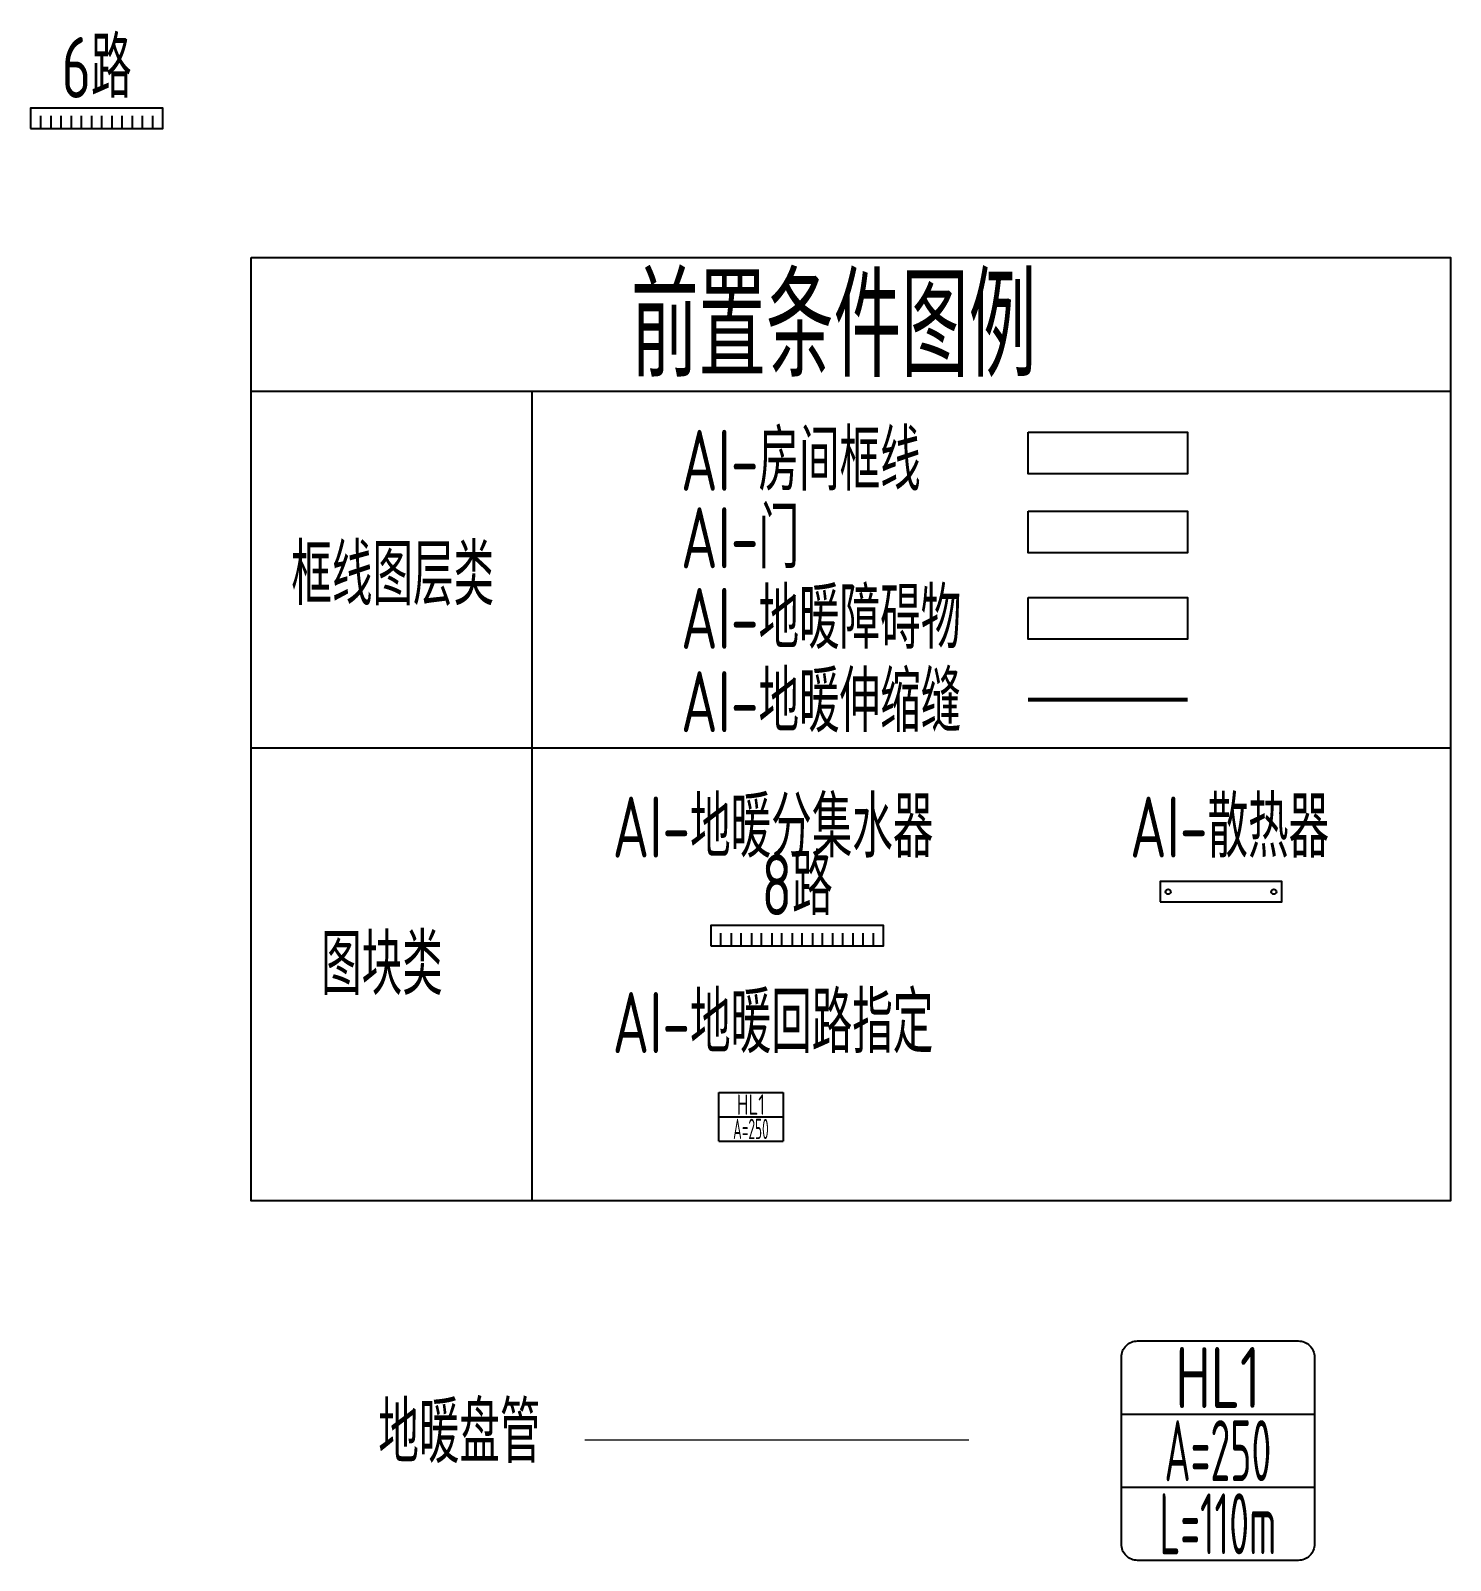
# Model space of a CAD drawing. Extents: x -671963 to 2381076, y -56129 to 1796010.
# Drawn here: x 116562 to 123549, y -30753 to -23225 of the extents above; entities that cross this region are included whole.
import ezdxf
from ezdxf.enums import TextEntityAlignment as Align

# ---------------------------------------------------------------- set-up
doc = ezdxf.new("R2010")
doc.units = 0
doc.header["$LTSCALE"] = 1000
doc.linetypes.add('DASH', pattern=[0.35, 0.25, -0.1])
doc.layers.get('0').update_dxf_attribs({"linetype": 'CONTINUOUS'})
for name, color, linetype in [('AI-地暖伸缩缝', 7, 'DASH'), ('H-EQUP-HEAT', 4, 'CONTINUOUS'), ('H-PIPE-DIMS', 7, 'CONTINUOUS')]:
    doc.layers.add(name, color=color, linetype=linetype)
for name, color, linetype, plot in [('AI-地暖回路指定', 2, 'CONTINUOUS', False), ('AI-地暖障碍物', 1, 'CONTINUOUS', False), ('AI-房间框线', 11, 'CONTINUOUS', False), ('AI-注释', 6, 'CONTINUOUS', False), ('AI-门', 3, 'CONTINUOUS', False)]:
    doc.layers.add(name, color=color, linetype=linetype, plot=plot)
doc.layers.add('H-PIPE-FHS', color=4, linetype='CONTINUOUS', lineweight=0)
doc.styles.add('TH-STYLE3', font='tssdeng.shx', dxfattribs={"width": 0.8, "bigfont": 'tssdchn.shx'})

# ---------------------------------------------------------------- blocks, each defined once
blk = doc.blocks.new('*U310')
for p, q in [((-475, 180), (475, 180)), ((-475, -180), (475, -180))]:
    blk.add_line(p, q)
blk.add_lwpolyline([(-395, 540), (395, 540, -0.414214), (475, 460), (475, -460, -0.414214), (395, -540), (-395, -540, -0.414214), (-475, -460), (-475, 460, -0.414214)], format="xyb", close=True)
at = {"style": 'TH-STYLE3'}
for tag, width, p in [('回路编号', 0.7, (0, 360)), ('盘管间距', 0.5, (0, 0)), ('回路长度', 0.5, (0, -360))]:
    blk.add_attdef(tag, text='', height=300, dxfattribs=dict(at, width=width)).set_placement(p, align=Align.MIDDLE_CENTER)
blk = doc.blocks.new('*U306')
blk.add_lwpolyline([(-300, -100), (300, -100), (300, 0), (-300, 0)], close=True)
for centre in [(-260, -50), (260, -50)]:
    blk.add_circle(centre, 12.5)
blk = doc.blocks.new('AI-地暖回路指定')
for p, q in [((-158.3, 120), (158.3, 120)), ((-158.3, -120), (-158.3, 120)), ((158.3, 120), (158.3, -120)), ((-158.3, 0), (158.3, 0)), ((-158.3, -120), (158.3, -120))]:
    blk.add_line(p, q)
at = {"style": 'TH-STYLE3'}
for tag, width, p in [('回路编号', 0.7, (0, 60)), ('盘管间距', 0.5, (0, -60))]:
    blk.add_attdef(tag, text='', height=100, dxfattribs=dict(at, width=width)).set_placement(p, align=Align.MIDDLE_CENTER)
blk = doc.blocks.new('*U332')
for p, q in [((0, 0), (0, 61.4)), ((50, 61.4), (50, 0)), ((100, 0), (100, 61.4)), ((150, 61.4), (150, 0)), ((200, 0), (200, 61.4)), ((250, 61.4), (250, 0)), ((300, 0), (300, 61.4)), ((350, 61.4), (350, 0)), ((400, 0), (400, 61.4)), ((450, 61.4), (450, 0)), ((500, 0), (500, 61.4)), ((550, 61.4), (550, 0)), ((600, 0), (600, 61.4)), ((650, 61.4), (650, 0)), ((700, 0), (700, 61.4)), ((750, 61.4), (750, 0))]:
    blk.add_line(p, q)
blk.add_lwpolyline([(-50, 0), (800, 0), (800, 100), (-50, 100)], close=True)
at = {"color": 7, "true_color": 0xffffff, "style": 'TH-STYLE3', "width": 0.7}
blk.add_text('8路', height=300, dxfattribs=at).set_placement((375, 300), align=Align.MIDDLE_CENTER)
blk = doc.blocks.new('*U331')
for p, q in [((0, 0), (0, 61.4)), ((50, 61.4), (50, 0)), ((100, 0), (100, 61.4)), ((150, 61.4), (150, 0)), ((200, 0), (200, 61.4)), ((250, 61.4), (250, 0)), ((300, 0), (300, 61.4)), ((350, 61.4), (350, 0)), ((400, 0), (400, 61.4)), ((450, 61.4), (450, 0)), ((500, 0), (500, 61.4)), ((550, 61.4), (550, 0))]:
    blk.add_line(p, q)
blk.add_lwpolyline([(-50, 0), (600, 0), (600, 100), (-50, 100)], close=True)
at = {"color": 7, "true_color": 0xffffff, "style": 'TH-STYLE3', "width": 0.7}
blk.add_text('6路', height=300, dxfattribs=at).set_placement((275, 300), align=Align.MIDDLE_CENTER)

msp = doc.modelspace()

# ---------------------------------------------------------------- linework, layer by layer
at = {"layer": 'AI-地暖伸缩缝', "const_width": 20}
msp.add_lwpolyline([(121470.9274, -26517.3581), (122256.1262, -26517.3581)], dxfattribs=at)
at = {"layer": 'AI-地暖障碍物'}
msp.add_lwpolyline([(121470.9274, -26014.2106), (122256.1262, -26014.2106), (122256.1262, -26218.7476), (121470.9274, -26218.7476)], close=True, dxfattribs=at)
at = {"layer": 'AI-房间框线'}
msp.add_lwpolyline([(121470.9274, -25201.4302), (122256.1262, -25201.4302), (122256.1262, -25405.9672), (121470.9274, -25405.9672)], close=True, dxfattribs=at)
at = {"layer": 'AI-注释', "color": 7}
for p, q in [((117648.5091, -24999.0061), (123549.3142, -24999.0061)), ((119028.1499, -24999.0061), (119028.1499, -28983.5062)), ((117648.5091, -26753.4448), (123549.3142, -26753.4448))]:
    msp.add_line(p, q, dxfattribs=at)
msp.add_lwpolyline([(117648.5091, -24341.2949), (123549.3142, -24341.2949), (123549.3142, -28983.5062), (117648.5091, -28983.5062)], close=True, dxfattribs=at)
at = {"layer": 'AI-门'}
msp.add_lwpolyline([(121470.9274, -25589.6006), (122256.1262, -25589.6006), (122256.1262, -25794.1376), (121470.9274, -25794.1376)], close=True, dxfattribs=at)
at = {"layer": 'H-PIPE-FHS'}
msp.add_line((119290.0686, -30158.9261), (121179.6009, -30158.9261), dxfattribs=at)

# ---------------------------------------------------------------- block references
at = {"layer": 'AI-地暖回路指定'}
msp.add_blockref('AI-地暖回路指定', (120107.0357, -28569.5036), dxfattribs=at).add_auto_attribs({'回路编号': 'HL1', '盘管间距': 'A=250'})
at = {"layer": 'H-EQUP-HEAT'}
for name, p in [('*U331', (116612.3228, -23706.1428)), ('*U332', (119959.3244, -27727.8652)), ('*U306', (122420.4576, -27412.2378))]:
    msp.add_blockref(name, p, dxfattribs=at)
at = {"layer": 'H-PIPE-DIMS'}
msp.add_blockref('*U310', (122405.2019, -30212.5191), dxfattribs=at).add_auto_attribs({'回路编号': 'HL1', '盘管间距': 'A=250', '回路长度': 'L=110m'})

# ---------------------------------------------------------------- texts
at = {"layer": 'AI-地暖伸缩缝', "style": 'TH-STYLE3', "width": 0.7}
msp.add_text('AI-地暖伸缩缝', height=300, dxfattribs=at).set_placement((119763.2826, -26676.6055))
at = {"layer": 'AI-地暖回路指定', "style": 'TH-STYLE3', "width": 0.7}
msp.add_text('AI-地暖回路指定', height=300, dxfattribs=at).set_placement((119426.6175, -28255.7576))
at = {"layer": 'AI-地暖障碍物', "style": 'TH-STYLE3', "width": 0.7}
msp.add_text('AI-地暖障碍物', height=300, dxfattribs=at).set_placement((119763.2826, -26266.7957))
at = {"layer": 'AI-房间框线', "style": 'TH-STYLE3', "width": 0.7}
msp.add_text('AI-房间框线', height=300, dxfattribs=at).set_placement((119763.2826, -25488.9977))
at = {"layer": 'AI-注释', "color": 7, "style": 'TH-STYLE3', "width": 0.7}
for s, height, p in [('前置条件图例', 500, (119516.621, -24929.2769)), ('框线图层类', 300, (117845.6298, -26052.1015)), ('图块类', 300, (117991.9139, -27970.0369))]:
    msp.add_text(s, height=height, dxfattribs=at).set_placement(p)
at = {"layer": 'AI-门', "style": 'TH-STYLE3', "width": 0.7}
msp.add_text('AI-门', height=300, dxfattribs=at).set_placement((119763.2826, -25870.172))
at = {"layer": 'H-EQUP-HEAT', "style": 'TH-STYLE3', "width": 0.7}
for s, p in [('AI-地暖分集水器', (119426.6175, -27293.6858)), ('AI-散热器', (121972.9417, -27293.6858))]:
    msp.add_text(s, height=300, dxfattribs=at).set_placement(p)
at = {"layer": 'H-PIPE-FHS', "style": 'TH-STYLE3', "width": 0.7}
msp.add_text('地暖盘管', height=300, dxfattribs=at).set_placement((118273.4053, -30272.6255))

doc.saveas('drawing.dxf')
